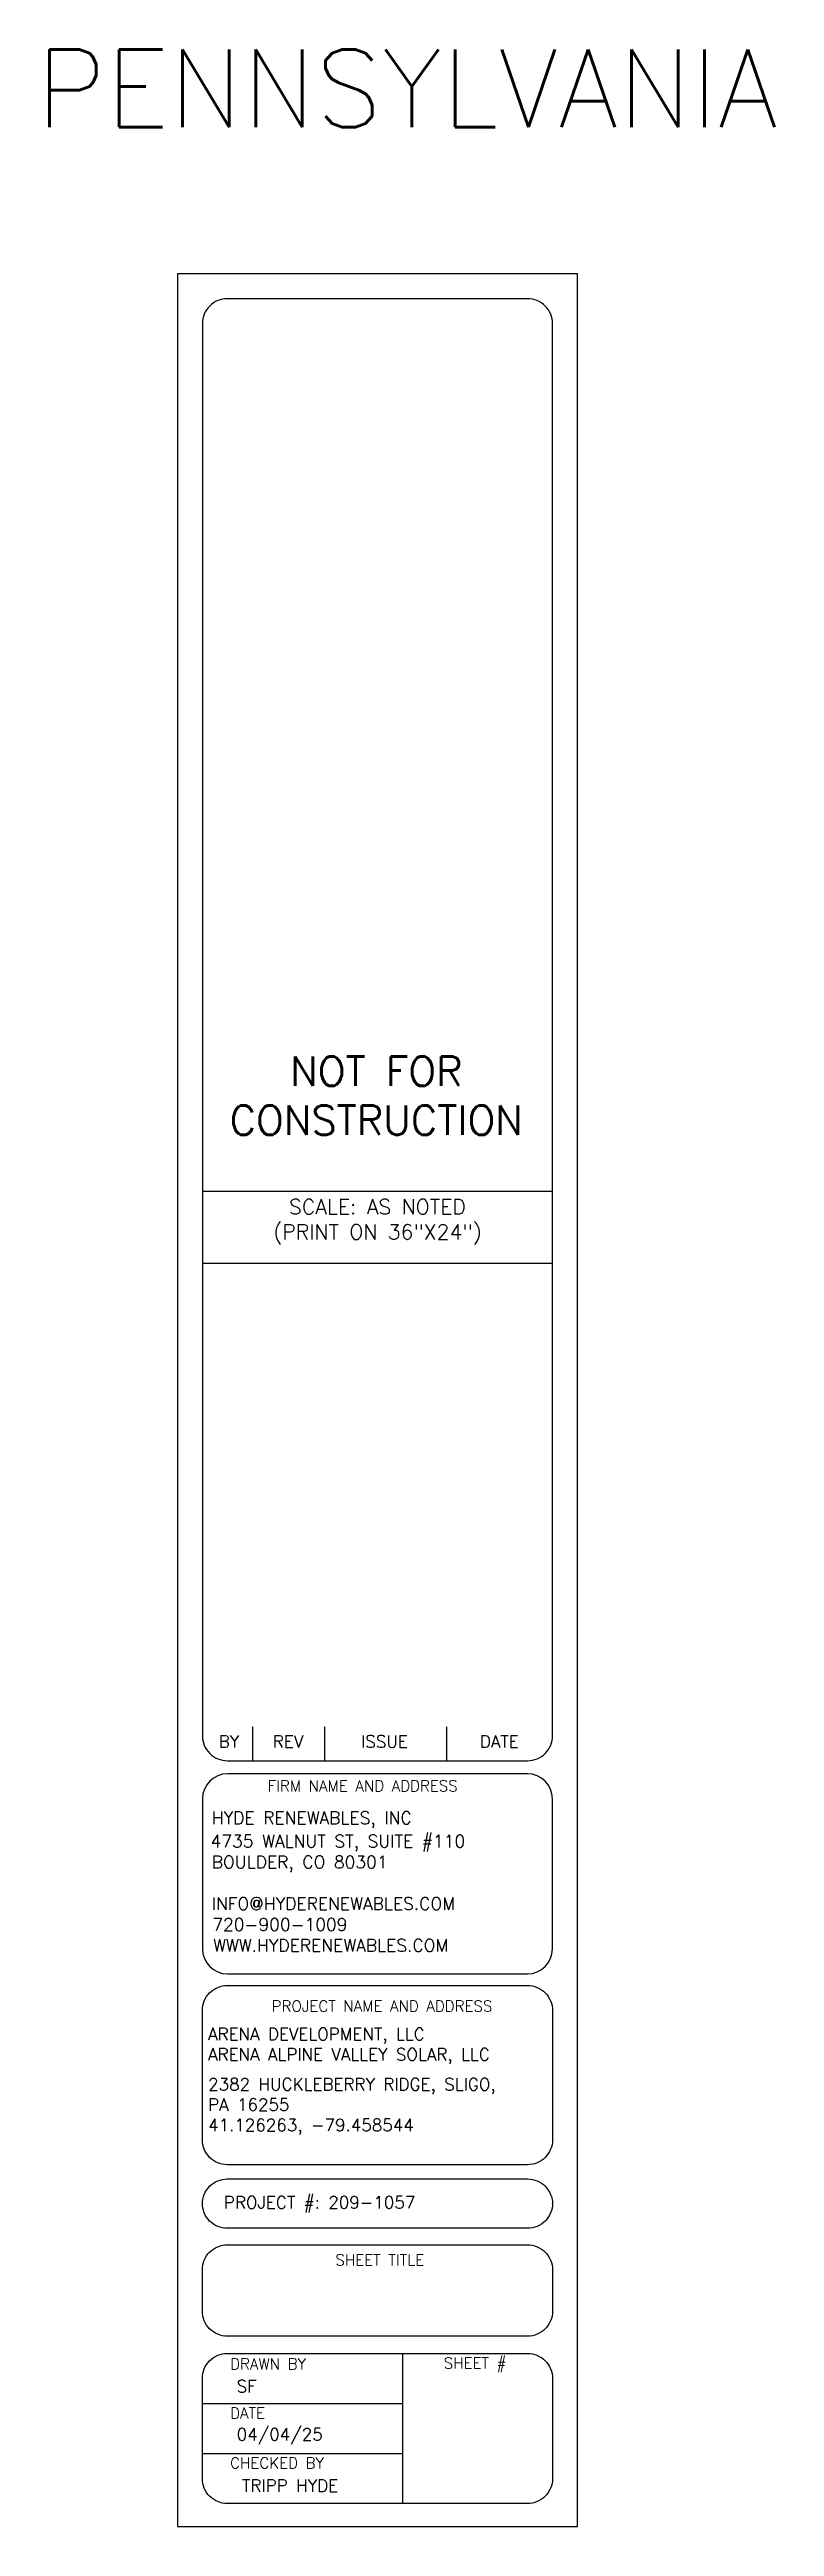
# Model space of a CAD drawing. Header units: inches. Extents: x -5.4 to 2, y -11.5 to 13.8.
import ezdxf

# ---------------------------------------------------------------- set-up
doc = ezdxf.new("R2010")
doc.units = ezdxf.units.IN
doc.header["$MEASUREMENT"] = 0
doc.layers.add('Fence', color=7, linetype='FENCELINE1')
doc.styles.add('Roman', font='romans.shx', dxfattribs={"height": 0.125})
doc.styles.add('Roman-Anno', font='romans.shx', dxfattribs={"height": 0.125})
doc.styles.get("Standard").update_dxf_attribs({"font": 'romans.shx'})
doc.linetypes.add('FENCELINE1', pattern='A,0.25,-0.1,[133,ltypeshp.shx,S=0.1,R=0,X=-0.1,Y=0],-0.1,1', length=1.45)

msp = doc.modelspace()

# ---------------------------------------------------------------- linework, layer by layer
for p, q in [((-3.832, 2.134), (-0.255, 2.134)), ((-3.832, 1.399), (-0.255, 1.399)), ((-3.321, -3.337), (-3.321, -3.682)), ((-2.586, -3.337), (-2.586, -3.682)), ((-1.338, -3.337), (-1.338, -3.682)), ((-0.511, -3.815), (-3.576, -3.815)), ((-3.832, -4.07), (-3.832, -5.603)), ((-0.255, -5.603), (-0.255, -4.07)), ((-3.576, -5.859), (-0.511, -5.859)), ((-1.788, -9.733), (-1.788, -11.266))]:
    msp.add_line(p, q)
for points in [[(0, 11.5), (-4.087, 11.5), (-4.087, -11.5), (0, -11.5), (0, 11.5)], [(-3.832, -10.244), (-1.788, -10.244)], [(-3.832, -10.755), (-1.788, -10.755)]]:
    msp.add_lwpolyline(points)
for points in [[(-0.255, 10.989, 0.414214), (-0.511, 11.245), (-3.576, 11.245, 0.414214), (-3.832, 10.989), (-3.832, -3.426, 0.414214), (-3.576, -3.682), (-0.511, -3.682, 0.414214), (-0.255, -3.426)], [(-3.832, -6.232, -0.414214), (-3.577, -5.977), (-0.511, -5.977, -0.414214), (-0.256, -6.232), (-0.256, -7.552, -0.414214), (-0.511, -7.807), (-3.577, -7.807, -0.414214), (-3.832, -7.552)], [(-3.832, -8.207, -0.414214), (-3.577, -7.952), (-0.511, -7.952, -0.414214), (-0.256, -8.207), (-0.256, -8.201, -0.414214), (-0.511, -8.456), (-3.577, -8.456, -0.414214), (-3.832, -8.201)], [(-3.832, -8.88, -0.414214), (-3.577, -8.624), (-0.511, -8.624, -0.414214), (-0.256, -8.88), (-0.256, -9.302, -0.414214), (-0.511, -9.557), (-3.577, -9.557, -0.414214), (-3.832, -9.302)], [(-3.832, -9.988, -0.414214), (-3.577, -9.733), (-0.511, -9.733, -0.414214), (-0.256, -9.988), (-0.256, -11.01, -0.414214), (-0.511, -11.266), (-3.577, -11.266, -0.414214), (-3.832, -11.01)]]:
    msp.add_lwpolyline(points, format="xyb", close=True)
for centre, start, end in [((-3.576, -4.07), 90, 180), ((-0.511, -4.07), 0, 90), ((-3.576, -5.603), 180, 270), ((-0.511, -5.603), 270, 0)]:
    msp.add_arc(centre, 0.255, start, end)

# ---------------------------------------------------------------- texts
for s, height, p in [('PENNSYLVANIA', 0.79247, (-5.529, 12.996)), ('FIRM NAME AND ADDRESS', 0.1124, (-3.165, -3.995)), ('HYDE RENEWABLES, INC', 0.12773, (-3.736, -4.329)), ('4735 WALNUT ST, SUITE #110', 0.12773, (-3.748, -4.567)), ('BOULDER, CO 80301', 0.12773, (-3.736, -4.78)), ('INFO@HYDERENEWABLES.COM', 0.12773, (-3.736, -5.205)), ('720-900-1009', 0.12773, (-3.73, -5.418)), ('WWW.HYDERENEWABLES.COM', 0.12773, (-3.723, -5.631))]:
    msp.add_text(s, height=height).set_placement(p)
at = {"style": 'Roman'}
msp.add_text('04/04/25', height=0.125, dxfattribs=at).set_placement((-3.481, -10.622))
for s, width, gutter_width, insert, char_height, attachment_point in [('{\\Fromans|c0;SCALE: AS NOTED\\P(PRINT ON 36"X24")}', 3.24333, 0.562, (-2.044, 1.82), 0.15327, 5), ('TRIPP HYDE', 1.40501, 1.022, (-3.426, -11.083), 0.125, 4)]:
    msp.add_mtext_dynamic_manual_height_columns(s, width=width, gutter_width=gutter_width, heights=[0], dxfattribs=dict(insert=insert, char_height=char_height, attachment_point=attachment_point))
at = {"char_height": 0.125, "attachment_point": 1, "style": 'Roman'}
for s, width, gutter_width, insert in [('BY', 0.1423, 0.625, (-3.665, -3.423)), ('REV', 0.1423, 0.625, (-3.112, -3.423)), ('ISSUE', 0.1423, 0.625, (-2.21, -3.423)), ('DATE', 0.1423, 0.625, (-0.998, -3.423)), ('PROJECT #: 209-1057', 2.98545, 1.022, (-3.612, -8.129))]:
    msp.add_mtext_dynamic_manual_height_columns(s, width=width, gutter_width=gutter_width, heights=[0], dxfattribs=dict(at, insert=insert))
at = {"char_height": 0.1124, "rotation": 0.0333}
for s, width, insert, attachment_point in [('PROJECT NAME AND ADDRESS', 2.73376, (-1.997, -6.187), 5), ('SHEET TITLE', 2.73376, (-2.02, -8.779), 5), ('DRAWN BY', 0.97598, (-3.548, -9.784), 1), ('SHEET #', 0.97598, (-1.046, -9.85), 5), ('DATE', 0.64451, (-3.548, -10.343), 4), ('CHECKED BY', 1.21792, (-3.548, -10.852), 4)]:
    msp.add_mtext_dynamic_manual_height_columns(s, width=width, gutter_width=1.022, heights=[0], dxfattribs=dict(at, insert=insert, attachment_point=attachment_point))
at = {"char_height": 0.125, "attachment_point": 1, "style": 'Roman'}
for s, insert, width in [('ARENA DEVELOPMENT, LLC\\PARENA ALPINE VALLEY SOLAR, LLC', (-3.773, -6.41), 3.44354), ('2382 HUCKLEBERRY RIDGE, SLIGO, PA 16255\\P41.126263, -79.458544', (-3.773, -6.923), 3.28125), ('SF', (-3.481, -10.006), 3.28125)]:
    msp.add_mtext(s, dxfattribs=dict(at, insert=insert, width=width))
at = {"layer": 'Fence', "linetype": 'Continuous', "insert": (-3.268, 3.508), "char_height": 0.3, "width": 2.425, "attachment_point": 1, "style": 'Roman-Anno'}
msp.add_mtext('\\pxqc;NOT FOR CONSTRUCTION ', dxfattribs=at)

doc.saveas('drawing.dxf')
